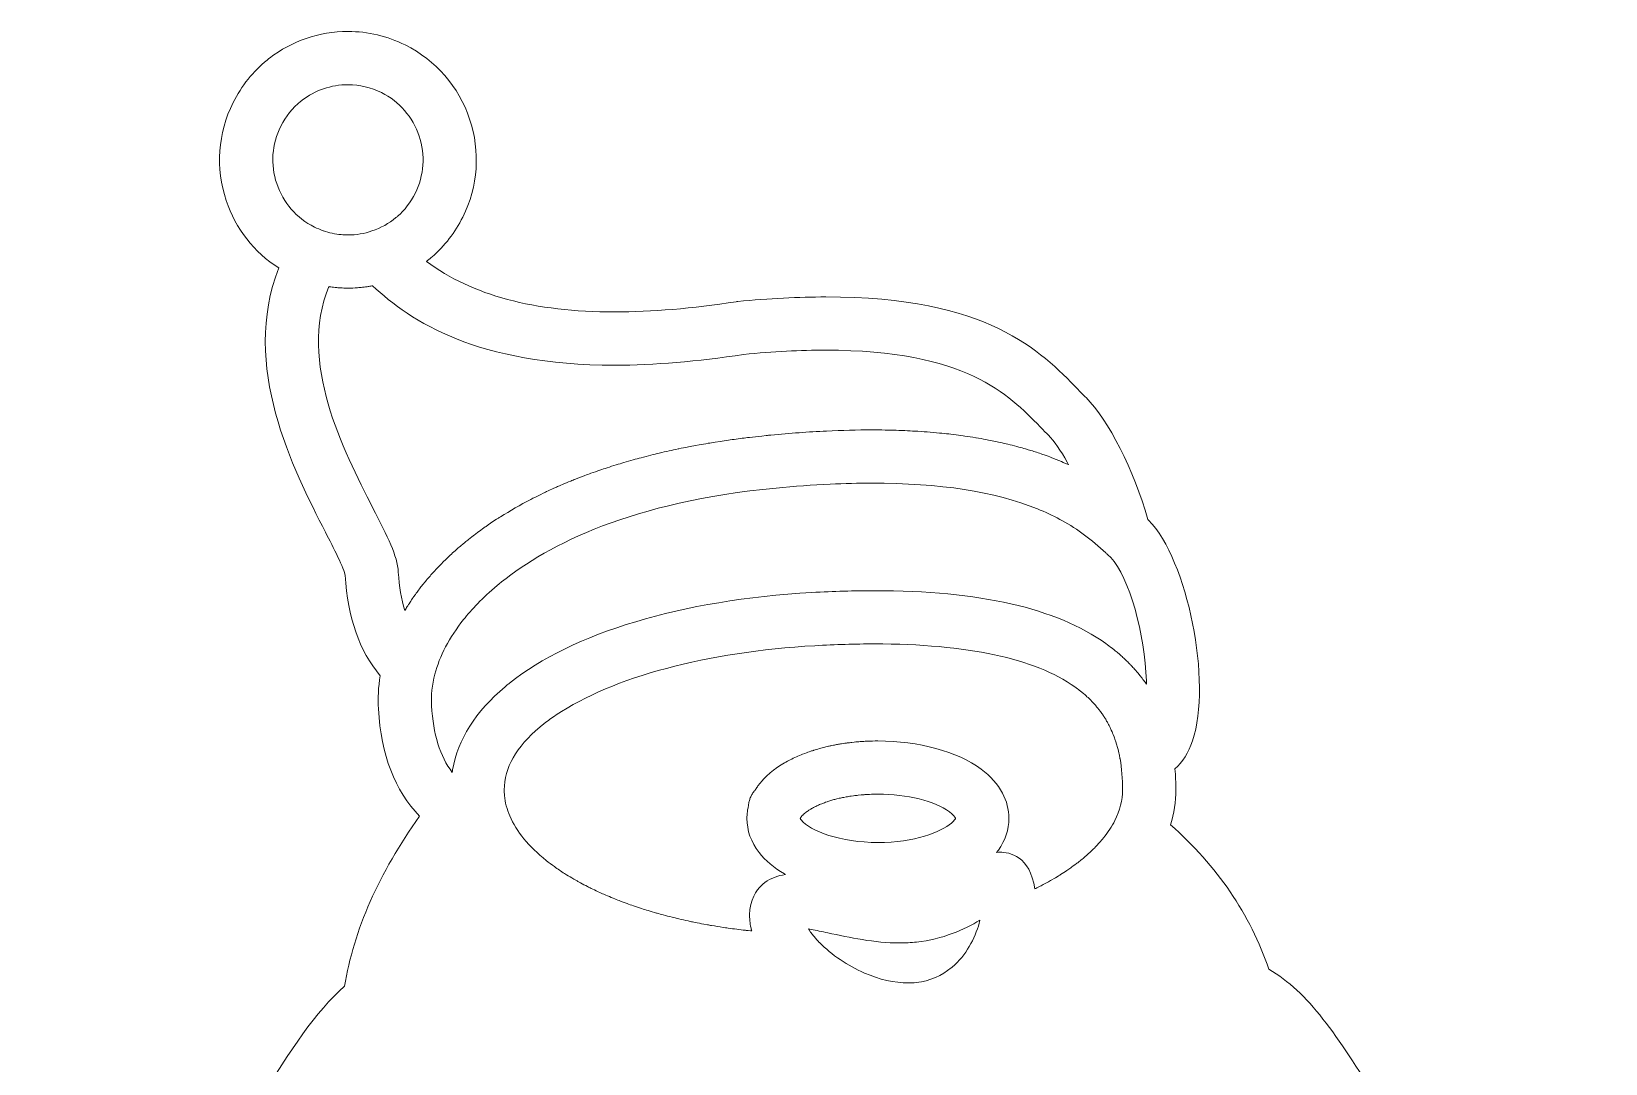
# Model space of a CAD drawing. Header units: inches. Extents: x -261 to 5410, y -3803 to -146.
# Drawn here: x 4918.3 to 5409.3, y -1402.1 to -1080.1 of the extents above; entities that cross this region are included whole.
import ezdxf

# ---------------------------------------------------------------- set-up
doc = ezdxf.new("R2010")
doc.units = ezdxf.units.IN
doc.header["$MEASUREMENT"] = 0
doc.layers.add('Layer 1', color=7, linetype='Continuous')

# ---------------------------------------------------------------- blocks, each defined once
blk = doc.blocks.new('block 32')
at = {"layer": 'Layer 1', "lineweight": 0}
for points, knots in [([(5397.87, -1512.28), (5392.72, -1507.53), (5382.12, -1501.02), (5376.15, -1497.51), (5373.99, -1486.23), (5370.45, -1474.27), (5362.79, -1471.73), (5355.64, -1448.83), (5343.83, -1422.81), (5338.09, -1413.5), (5325.75, -1393.51), (5316.55, -1379.62), (5304.26, -1372.68), (5298.43, -1355.54), (5288.12, -1340.39), (5273.56, -1327.57), (5274.68, -1324), (5275.24, -1320.35), (5275.24, -1316.7), (5275.24, -1314.49), (5275.15, -1312.3), (5274.98, -1310.18), (5277.34, -1308.06), (5279.17, -1305.12), (5280.45, -1301.39), (5286.62, -1283.35), (5278.9, -1244.74), (5266.74, -1232.58), (5266.67, -1232.51), (5266.6, -1232.44), (5266.54, -1232.37), (5262.09, -1216.83), (5254.25, -1201.34), (5247.25, -1194.33), (5246.47, -1193.55), (5245.68, -1192.73), (5244.79, -1191.82), (5232.93, -1179.62), (5216.7, -1162.91), (5166.04, -1162.91), (5157.63, -1162.91), (5148.4, -1163.39), (5138.59, -1164.33), (5138.42, -1164.35), (5138.26, -1164.37), (5138.13, -1164.39), (5124.42, -1166.52), (5111.66, -1167.59), (5100.23, -1167.59), (5075.04, -1167.59), (5055.73, -1162.43), (5041.48, -1151.83), (5041.64, -1151.71), (5041.8, -1151.58), (5041.95, -1151.46), (5042.2, -1151.26), (5042.45, -1151.06), (5042.7, -1150.85), (5042.88, -1150.71), (5043.05, -1150.57), (5043.22, -1150.41), (5047.17, -1147), (5050.42, -1142.8), (5052.81, -1138), (5057.58, -1128.43), (5058.34, -1117.57), (5054.95, -1107.43), (5051.56, -1097.29), (5044.42, -1089.08), (5034.85, -1084.3), (5029.24, -1081.51), (5023.24, -1080.09), (5017.02, -1080.09), (5007.94, -1080.09), (4999.4, -1083.09), (4992.54, -1088.39), (4992.28, -1088.6), (4992.01, -1088.8), (4991.76, -1089.01), (4987.41, -1092.55), (4983.78, -1097.03), (4981.16, -1102.28), (4976.39, -1111.84), (4975.63, -1122.7), (4979.02, -1132.84), (4981.96, -1141.63), (4987.72, -1148.97), (4995.43, -1153.88), (4983.37, -1184.35), (4999.92, -1216.66), (5009.99, -1236.34), (5012.35, -1240.94), (5015.91, -1247.89), (5016.13, -1249.76), (5016.93, -1262.98), (5020.51, -1273.26), (5027.06, -1281.08), (5026.47, -1284.63), (5026.27, -1288.1), (5026.48, -1291.43), (5027.34, -1305.89), (5031.56, -1316.89), (5039.34, -1324.91), (5026.65, -1342.7), (5018.77, -1360.53), (5015.9, -1377.99), (5006.85, -1385.88), (4999.16, -1397.79), (4989.46, -1413.51), (4983.75, -1422.77), (4972.01, -1448.65), (4964.84, -1471.5), (4964.82, -1471.58), (4964.79, -1471.65), (4964.77, -1471.73), (4963.64, -1472.11), (4962.6, -1472.69), (4961.64, -1473.44), (4956.12, -1477.77), (4953.27, -1487.82), (4951.42, -1497.4), (4951.41, -1497.44), (4951.41, -1497.47), (4951.4, -1497.51), (4946.25, -1500.55), (4937.64, -1505.81), (4932.07, -1510.25), (4931.95, -1510.34), (4931.84, -1510.43), (4931.74, -1510.52), (4930.99, -1511.12), (4930.29, -1511.71), (4929.68, -1512.28), (4922.07, -1519.3), (4918.26, -1528.35), (4919.5, -1536.5), (4920.46, -1542.74), (4924.37, -1547.92), (4930.22, -1550.69), (4936.48, -1553.66), (4943.91, -1555.36), (4950.6, -1555.36), (4958.35, -1555.36), (4964.92, -1553.19), (4969.93, -1549.02), (4970.03, -1548.95), (4970.13, -1548.87), (4970.23, -1548.78), (4971.64, -1547.57), (4972.92, -1546.2), (4974.07, -1544.67), (4974.51, -1544.08), (4975.85, -1542.3), (4985.45, -1522.75), (4985.59, -1522.65), (4985.73, -1522.56), (4985.87, -1522.46), (4990.08, -1519.62), (4993.73, -1516.92), (4996.82, -1514.39), (4997.28, -1514.01), (4997.73, -1513.65), (4998.16, -1513.28), (4999.31, -1512.3), (5000.38, -1511.35), (5001.35, -1510.42), (5001.35, -1510.43), (5001.36, -1510.45), (5001.36, -1510.46), (5003.09, -1516.32), (5005.19, -1522.06), (5007.63, -1527.66), (5007.63, -1527.66), (5007.66, -1527.84), (5007.66, -1527.84), (5007.66, -1527.84), (5007.92, -1528.34), (5007.92, -1528.34), (5008.56, -1529.8), (5009.23, -1531.26), (5009.91, -1532.66), (5013.19, -1539.49), (5017.04, -1546.16), (5021.34, -1552.49), (5025.97, -1559.29), (5031.67, -1571.92), (5037.72, -1585.31), (5043.75, -1598.67), (5050.53, -1613.66), (5057.85, -1626.47), (5053.73, -1633.56), (5056.93, -1644.51), (5063.23, -1664.12), (5063.97, -1666.45), (5064.72, -1668.76), (5065.42, -1671.01), (5066.2, -1673.53), (5058.38, -1680.55), (5055.04, -1683.55), (5052.32, -1685.99), (5049.74, -1688.3), (5047.53, -1690.76), (5040.9, -1698.15), (5038.66, -1707.52), (5041.84, -1714.63), (5043.1, -1717.47), (5047.22, -1724.06), (5058.06, -1724.06), (5058.53, -1724.06), (5059.01, -1724.05), (5059.5, -1724.02), (5066.76, -1723.65), (5080.66, -1718.89), (5091.82, -1712.96), (5096.29, -1710.58), (5101.09, -1707.63), (5105.19, -1704.2), (5111.11, -1699.24), (5115.54, -1693.28), (5115.32, -1686.63), (5115.24, -1684.35), (5114.16, -1679.61), (5112.1, -1672.52), (5129.14, -1643.71), (5131.03, -1632.65), (5130.43, -1627.8), (5136.32, -1619.94), (5143.57, -1610.4), (5150.03, -1605.17), (5150.21, -1605.02), (5150.38, -1604.88), (5150.56, -1604.74), (5153.33, -1602.6), (5155.95, -1601.28), (5158.23, -1601.28), (5167.91, -1601.28), (5179.33, -1612.33), (5189.03, -1622.4), (5187.19, -1627.28), (5188.41, -1634.8), (5197.63, -1652.82), (5201.01, -1659.45), (5204.63, -1665.81), (5206.76, -1669.46), (5204.69, -1676.58), (5203.6, -1681.35), (5203.53, -1683.63), (5203.14, -1694.84), (5216.1, -1704.12), (5227.03, -1709.93), (5238.19, -1715.86), (5252.08, -1720.62), (5259.35, -1721.01), (5259.85, -1721.04), (5260.33, -1721.05), (5260.8, -1721.05), (5266.56, -1721.05), (5270.42, -1719.19), (5272.96, -1717.02), (5275.2, -1715.11), (5276.42, -1712.95), (5277.01, -1711.63), (5280.19, -1704.51), (5277.96, -1695.15), (5271.33, -1687.76), (5269.13, -1685.3), (5266.56, -1683), (5263.81, -1680.53), (5260.19, -1677.28), (5252.65, -1670.52), (5253.44, -1667.98), (5254.13, -1665.75), (5254.88, -1663.44), (5255.65, -1661.04), (5260.65, -1645.46), (5263.82, -1634.98), (5262.51, -1627.74), (5269.04, -1615.38), (5275.09, -1599.75), (5280.46, -1585.86), (5285.9, -1571.79), (5291.04, -1558.5), (5295.14, -1552.48), (5299.02, -1546.78), (5302.53, -1540.78), (5305.58, -1534.67), (5306.57, -1532.7), (5307.53, -1530.66), (5308.44, -1528.6), (5308.44, -1528.6), (5309.03, -1527.66), (5309.03, -1527.66), (5309.03, -1527.66), (5309.03, -1527.25), (5309.03, -1527.25), (5313.02, -1518.04), (5316.05, -1508.48), (5318.1, -1498.69), (5318.15, -1498.95), (5318.22, -1499.22), (5318.3, -1499.51), (5319.49, -1503.56), (5324.2, -1510.69), (5342.11, -1522.75), (5351.71, -1542.29), (5353.04, -1544.07), (5353.48, -1544.66), (5358.73, -1551.66), (5366.85, -1555.36), (5376.96, -1555.36), (5383.65, -1555.36), (5391.08, -1553.66), (5397.34, -1550.69), (5398.92, -1549.94), (5400.36, -1549.01), (5401.64, -1547.93), (5405.1, -1545.04), (5407.37, -1541.05), (5408.06, -1536.49), (5409.29, -1528.35), (5405.49, -1519.29), (5397.87, -1512.28)], [0, 0, 0, 0, 1, 1, 1, 2, 2, 2, 3, 3, 3, 4, 4, 4, 5, 5, 5, 6, 6, 6, 7, 7, 7, 8, 8, 8, 9, 9, 9, 10, 10, 10, 11, 11, 11, 12, 12, 12, 13, 13, 13, 14, 14, 14, 15, 15, 15, 16, 16, 16, 17, 17, 17, 18, 18, 18, 19, 19, 19, 20, 20, 20, 21, 21, 21, 22, 22, 22, 23, 23, 23, 24, 24, 24, 25, 25, 25, 26, 26, 26, 27, 27, 27, 28, 28, 28, 29, 29, 29, 30, 30, 30, 31, 31, 31, 32, 32, 32, 33, 33, 33, 34, 34, 34, 35, 35, 35, 36, 36, 36, 37, 37, 37, 38, 38, 38, 39, 39, 39, 40, 40, 40, 41, 41, 41, 42, 42, 42, 43, 43, 43, 44, 44, 44, 45, 45, 45, 46, 46, 46, 47, 47, 47, 48, 48, 48, 49, 49, 49, 50, 50, 50, 51, 51, 51, 52, 52, 52, 53, 53, 53, 54, 54, 54, 55, 55, 55, 56, 56, 56, 57, 57, 57, 58, 58, 58, 59, 59, 59, 60, 60, 60, 61, 61, 61, 62, 62, 62, 63, 63, 63, 64, 64, 64, 65, 65, 65, 66, 66, 66, 67, 67, 67, 68, 68, 68, 69, 69, 69, 70, 70, 70, 71, 71, 71, 72, 72, 72, 73, 73, 73, 74, 74, 74, 75, 75, 75, 76, 76, 76, 77, 77, 77, 78, 78, 78, 79, 79, 79, 80, 80, 80, 81, 81, 81, 82, 82, 82, 83, 83, 83, 84, 84, 84, 85, 85, 85, 86, 86, 86, 87, 87, 87, 88, 88, 88, 89, 89, 89, 90, 90, 90, 91, 91, 91, 92, 92, 92, 93, 93, 93, 94, 94, 94, 95, 95, 95, 96, 96, 96, 97, 97, 97, 98, 98, 98, 99, 99, 99, 100, 100, 100, 101, 101, 101, 102, 102, 102, 103, 103, 103, 104, 104, 104, 105, 105, 105, 106, 106, 106, 107, 107, 107, 107]), ([(4996.02, -1109.68), (4997.57, -1106.58), (4999.73, -1103.93), (5002.32, -1101.85), (5002.44, -1101.75), (5002.56, -1101.65), (5002.68, -1101.56), (5006.7, -1098.46), (5011.7, -1096.7), (5017.02, -1096.7), (5020.65, -1096.7), (5024.15, -1097.53), (5027.44, -1099.16), (5033.04, -1101.96), (5037.22, -1106.76), (5039.2, -1112.7), (5041.19, -1118.63), (5040.74, -1124.99), (5037.95, -1130.59), (5036.56, -1133.38), (5034.67, -1135.82), (5032.39, -1137.81), (5032.26, -1137.93), (5032.11, -1138.05), (5031.97, -1138.16), (5029.79, -1139.98), (5027.26, -1141.4), (5024.48, -1142.33), (5022.07, -1143.15), (5019.54, -1143.56), (5016.97, -1143.56), (5016.28, -1143.56), (5015.59, -1143.53), (5014.9, -1143.47), (5012.99, -1143.3), (5011.11, -1142.9), (5009.31, -1142.27), (5009.31, -1142.27), (5009.22, -1142.24), (5009.22, -1142.24), (5008.3, -1141.92), (5007.39, -1141.53), (5006.53, -1141.1), (5000.93, -1138.31), (4996.75, -1133.51), (4994.77, -1127.57), (4992.78, -1121.64), (4993.23, -1115.29), (4996.02, -1109.68)], [0, 0, 0, 0, 1, 1, 1, 2, 2, 2, 3, 3, 3, 4, 4, 4, 5, 5, 5, 6, 6, 6, 7, 7, 7, 8, 8, 8, 9, 9, 9, 10, 10, 10, 11, 11, 11, 12, 12, 12, 13, 13, 13, 14, 14, 14, 15, 15, 15, 16, 16, 16, 16]), ([(5012.95, -1159.95), (5013.32, -1159.99), (5013.69, -1160.03), (5014.05, -1160.05), (5014.77, -1160.11), (5015.48, -1160.13), (5016.31, -1160.15), (5016.52, -1160.16), (5016.74, -1160.17), (5016.96, -1160.17), (5016.96, -1160.17), (5017.21, -1160.17), (5017.21, -1160.17), (5018.09, -1160.16), (5018.98, -1160.13), (5019.96, -1160.05), (5020.24, -1160.03), (5020.52, -1160), (5020.8, -1159.97), (5020.8, -1159.97), (5021.08, -1159.94), (5021.08, -1159.94), (5021.71, -1159.88), (5022.33, -1159.8), (5022.98, -1159.71), (5023.36, -1159.65), (5023.74, -1159.58), (5024.12, -1159.51), (5024.3, -1159.48), (5024.49, -1159.44), (5024.67, -1159.41), (5036.59, -1170.6), (5057.36, -1184.2), (5100.23, -1184.2), (5112.44, -1184.2), (5125.97, -1183.07), (5140.43, -1180.83), (5149.61, -1179.96), (5158.23, -1179.52), (5166.04, -1179.52), (5209.68, -1179.52), (5223.09, -1193.32), (5232.88, -1203.39), (5233.78, -1204.31), (5234.65, -1205.21), (5235.51, -1206.07), (5237.32, -1207.88), (5239.35, -1210.82), (5241.39, -1214.49), (5241.53, -1214.74), (5241.67, -1214.99), (5241.81, -1215.25), (5241.79, -1215.24), (5241.77, -1215.23), (5241.76, -1215.23), (5241.76, -1215.23), (5240.09, -1214.49), (5239.61, -1214.29), (5239.61, -1214.29), (5238.78, -1213.95), (5238.78, -1213.95), (5238.28, -1213.74), (5237.77, -1213.54), (5237.24, -1213.33), (5237.24, -1213.33), (5236.53, -1213.06), (5236.53, -1213.06), (5235.78, -1212.77), (5235.02, -1212.49), (5234.21, -1212.2), (5234.21, -1212.2), (5233.68, -1212.02), (5233.68, -1212.02), (5233.06, -1211.81), (5232.43, -1211.59), (5231.78, -1211.38), (5231.78, -1211.38), (5230.93, -1211.11), (5230.93, -1211.11), (5230.35, -1210.93), (5229.77, -1210.75), (5229.19, -1210.57), (5229.19, -1210.57), (5228.3, -1210.31), (5228.3, -1210.31), (5227.62, -1210.11), (5226.92, -1209.91), (5226.24, -1209.73), (5226.24, -1209.73), (5225.63, -1209.56), (5225.63, -1209.56), (5224.72, -1209.32), (5223.78, -1209.08), (5222.81, -1208.85), (5222.81, -1208.85), (5222.3, -1208.73), (5222.3, -1208.73), (5221.52, -1208.54), (5220.72, -1208.36), (5219.9, -1208.18), (5219.9, -1208.18), (5219.06, -1208), (5219.06, -1208), (5218.31, -1207.85), (5217.55, -1207.69), (5216.78, -1207.55), (5216.78, -1207.55), (5215.95, -1207.39), (5215.95, -1207.39), (5214.99, -1207.2), (5214.01, -1207.03), (5212.96, -1206.86), (5212.96, -1206.86), (5212.81, -1206.83), (5212.81, -1206.83), (5211.7, -1206.65), (5210.56, -1206.47), (5209.4, -1206.31), (5209.4, -1206.31), (5208.88, -1206.24), (5208.88, -1206.24), (5207.93, -1206.1), (5206.96, -1205.97), (5205.97, -1205.85), (5205.97, -1205.85), (5205.11, -1205.75), (5205.11, -1205.75), (5204.17, -1205.64), (5203.22, -1205.54), (5202.25, -1205.44), (5202.25, -1205.44), (5201.48, -1205.36), (5201.48, -1205.36), (5198.97, -1205.12), (5196.39, -1204.92), (5193.84, -1204.78), (5193.84, -1204.78), (5193.14, -1204.74), (5193.14, -1204.74), (5192.05, -1204.68), (5190.95, -1204.63), (5189.82, -1204.58), (5189.82, -1204.58), (5188.82, -1204.55), (5188.82, -1204.55), (5187.73, -1204.51), (5186.62, -1204.48), (5185.5, -1204.45), (5185.5, -1204.45), (5184.62, -1204.44), (5184.62, -1204.44), (5183.21, -1204.41), (5181.78, -1204.39), (5180.31, -1204.39), (5175.89, -1204.39), (5171.16, -1204.51), (5166.26, -1204.75), (5160.66, -1205.02), (5154.84, -1205.43), (5148.95, -1205.99), (5148.46, -1206.04), (5147.98, -1206.1), (5147.5, -1206.15), (5147.5, -1206.15), (5146.05, -1206.31), (5146.05, -1206.31), (5144.78, -1206.44), (5143.5, -1206.57), (5142.24, -1206.72), (5141.48, -1206.81), (5140.74, -1206.91), (5139.99, -1207.01), (5139.99, -1207.01), (5138.07, -1207.26), (5138.07, -1207.26), (5137.26, -1207.36), (5136.46, -1207.47), (5135.68, -1207.58), (5134.8, -1207.7), (5133.95, -1207.84), (5133.1, -1207.97), (5133.1, -1207.97), (5131.53, -1208.22), (5131.53, -1208.22), (5130.79, -1208.33), (5130.04, -1208.45), (5129.31, -1208.57), (5128.38, -1208.73), (5127.47, -1208.9), (5126.56, -1209.06), (5126.56, -1209.06), (5125.43, -1209.27), (5125.43, -1209.27), (5124.67, -1209.41), (5123.91, -1209.54), (5123.17, -1209.69), (5122.17, -1209.88), (5121.19, -1210.09), (5120.21, -1210.29), (5120.21, -1210.29), (5119.95, -1210.35), (5119.95, -1210.35), (5119.04, -1210.54), (5118.14, -1210.72), (5117.24, -1210.92), (5116.18, -1211.16), (5115.14, -1211.4), (5114.1, -1211.65), (5113.24, -1211.85), (5112.37, -1212.06), (5111.52, -1212.27), (5110.49, -1212.53), (5109.48, -1212.79), (5108.47, -1213.06), (5107.64, -1213.28), (5106.82, -1213.5), (5106.01, -1213.73), (5105, -1214.01), (5104.01, -1214.29), (5103.04, -1214.58), (5102.25, -1214.81), (5101.47, -1215.05), (5100.7, -1215.29), (5099.72, -1215.59), (5098.76, -1215.9), (5097.82, -1216.21), (5097.07, -1216.45), (5096.33, -1216.7), (5095.6, -1216.95), (5094.66, -1217.28), (5093.71, -1217.6), (5092.78, -1217.94), (5092.16, -1218.16), (5091.54, -1218.39), (5090.92, -1218.63), (5090.92, -1218.63), (5090.72, -1218.7), (5090.72, -1218.7), (5089.79, -1219.05), (5088.87, -1219.4), (5087.97, -1219.75), (5087.47, -1219.95), (5086.99, -1220.15), (5086.5, -1220.35), (5086.5, -1220.35), (5085.83, -1220.63), (5085.83, -1220.63), (5084.99, -1220.97), (5084.16, -1221.32), (5083.35, -1221.66), (5082.91, -1221.85), (5082.49, -1222.04), (5082.07, -1222.23), (5082.07, -1222.23), (5081.2, -1222.62), (5081.2, -1222.62), (5080.43, -1222.97), (5079.66, -1223.31), (5078.91, -1223.66), (5078.57, -1223.82), (5078.23, -1223.99), (5077.89, -1224.16), (5077.89, -1224.16), (5077.16, -1224.51), (5077.16, -1224.51), (5076.33, -1224.92), (5075.48, -1225.33), (5074.67, -1225.74), (5074.67, -1225.74), (5074.02, -1226.09), (5074.02, -1226.09), (5070.75, -1227.79), (5067.55, -1229.62), (5064.53, -1231.53), (5064.53, -1231.53), (5064.14, -1231.77), (5064.14, -1231.77), (5063.86, -1231.95), (5063.58, -1232.12), (5063.32, -1232.29), (5062.68, -1232.7), (5062.06, -1233.13), (5061.45, -1233.54), (5061.45, -1233.54), (5060.76, -1234.01), (5060.76, -1234.01), (5060.44, -1234.22), (5060.13, -1234.44), (5059.82, -1234.65), (5059.21, -1235.08), (5058.61, -1235.52), (5058.02, -1235.96), (5058.02, -1235.96), (5057.55, -1236.3), (5057.55, -1236.3), (5057.2, -1236.56), (5056.85, -1236.82), (5056.5, -1237.08), (5055.9, -1237.54), (5055.31, -1238), (5054.64, -1238.54), (5054.24, -1238.86), (5053.85, -1239.17), (5053.46, -1239.49), (5053.31, -1239.62), (5053.15, -1239.74), (5053, -1239.87), (5052.57, -1240.23), (5052.15, -1240.58), (5051.73, -1240.94), (5051.28, -1241.33), (5050.84, -1241.71), (5050.42, -1242.09), (5049.9, -1242.55), (5049.4, -1243.01), (5048.89, -1243.48), (5048.47, -1243.88), (5048.05, -1244.27), (5047.63, -1244.68), (5047.16, -1245.13), (5046.7, -1245.59), (5046.24, -1246.05), (5045.83, -1246.47), (5045.42, -1246.89), (5045.02, -1247.31), (5044.59, -1247.76), (5044.17, -1248.21), (5043.76, -1248.67), (5043.36, -1249.1), (5042.97, -1249.54), (5042.59, -1249.98), (5042.2, -1250.43), (5041.81, -1250.87), (5041.43, -1251.33), (5041.05, -1251.78), (5040.68, -1252.24), (5040.26, -1252.78), (5039.93, -1253.19), (5039.6, -1253.6), (5039.29, -1254.01), (5038.95, -1254.46), (5038.62, -1254.91), (5038.29, -1255.36), (5038.29, -1255.36), (5038.01, -1255.74), (5038.01, -1255.74), (5037.78, -1256.07), (5037.54, -1256.4), (5037.31, -1256.73), (5036.98, -1257.2), (5036.67, -1257.67), (5036.36, -1258.15), (5036.36, -1258.15), (5036.05, -1258.61), (5036.05, -1258.61), (5035.86, -1258.89), (5035.67, -1259.18), (5035.5, -1259.45), (5035.36, -1259.67), (5035.23, -1259.89), (5035.11, -1260.11), (5034.97, -1260.32), (5034.85, -1260.53), (5034.72, -1260.75), (5033.64, -1257.28), (5032.98, -1253.3), (5032.7, -1248.76), (5032.4, -1243.68), (5029.37, -1237.76), (5024.77, -1228.77), (5015.41, -1210.48), (5001.48, -1183.29), (5010.97, -1159.7), (5011.07, -1159.72), (5011.17, -1159.73), (5011.27, -1159.74), (5011.79, -1159.83), (5012.34, -1159.89), (5012.95, -1159.95)], [0, 0, 0, 0, 1, 1, 1, 2, 2, 2, 3, 3, 3, 4, 4, 4, 5, 5, 5, 6, 6, 6, 7, 7, 7, 8, 8, 8, 9, 9, 9, 10, 10, 10, 11, 11, 11, 12, 12, 12, 13, 13, 13, 14, 14, 14, 15, 15, 15, 16, 16, 16, 17, 17, 17, 18, 18, 18, 19, 19, 19, 20, 20, 20, 21, 21, 21, 22, 22, 22, 23, 23, 23, 24, 24, 24, 25, 25, 25, 26, 26, 26, 27, 27, 27, 28, 28, 28, 29, 29, 29, 30, 30, 30, 31, 31, 31, 32, 32, 32, 33, 33, 33, 34, 34, 34, 35, 35, 35, 36, 36, 36, 37, 37, 37, 38, 38, 38, 39, 39, 39, 40, 40, 40, 41, 41, 41, 42, 42, 42, 43, 43, 43, 44, 44, 44, 45, 45, 45, 46, 46, 46, 47, 47, 47, 48, 48, 48, 49, 49, 49, 50, 50, 50, 51, 51, 51, 52, 52, 52, 53, 53, 53, 54, 54, 54, 55, 55, 55, 56, 56, 56, 57, 57, 57, 58, 58, 58, 59, 59, 59, 60, 60, 60, 61, 61, 61, 62, 62, 62, 63, 63, 63, 64, 64, 64, 65, 65, 65, 66, 66, 66, 67, 67, 67, 68, 68, 68, 69, 69, 69, 70, 70, 70, 71, 71, 71, 72, 72, 72, 73, 73, 73, 74, 74, 74, 75, 75, 75, 76, 76, 76, 77, 77, 77, 78, 78, 78, 79, 79, 79, 80, 80, 80, 81, 81, 81, 82, 82, 82, 83, 83, 83, 84, 84, 84, 85, 85, 85, 86, 86, 86, 87, 87, 87, 88, 88, 88, 89, 89, 89, 90, 90, 90, 91, 91, 91, 92, 92, 92, 93, 93, 93, 94, 94, 94, 95, 95, 95, 96, 96, 96, 97, 97, 97, 98, 98, 98, 99, 99, 99, 100, 100, 100, 101, 101, 101, 102, 102, 102, 103, 103, 103, 104, 104, 104, 105, 105, 105, 106, 106, 106, 107, 107, 107, 108, 108, 108, 109, 109, 109, 110, 110, 110, 111, 111, 111, 112, 112, 112, 113, 113, 113, 114, 114, 114, 115, 115, 115, 116, 116, 116, 117, 117, 117, 118, 118, 118, 119, 119, 119, 120, 120, 120, 121, 121, 121, 122, 122, 122, 123, 123, 123, 124, 124, 124, 125, 125, 125, 126, 126, 126, 126]), ([(5266.1, -1283.77), (5266.02, -1283.65), (5265.94, -1283.53), (5265.85, -1283.41), (5265.76, -1283.28), (5265.48, -1282.91), (5265.48, -1282.91), (5265.15, -1282.45), (5264.81, -1281.98), (5264.47, -1281.54), (5264.34, -1281.37), (5263.89, -1280.83), (5263.89, -1280.83), (5263.6, -1280.46), (5263.3, -1280.1), (5262.99, -1279.73), (5262.8, -1279.51), (5262.6, -1279.29), (5262.34, -1279), (5262.04, -1278.66), (5261.73, -1278.33), (5261.41, -1277.98), (5261.18, -1277.74), (5260.95, -1277.51), (5260.72, -1277.27), (5260.4, -1276.95), (5260.08, -1276.63), (5259.74, -1276.3), (5259.49, -1276.06), (5259.25, -1275.83), (5259.02, -1275.62), (5258.67, -1275.29), (5258.31, -1274.97), (5257.96, -1274.67), (5257.96, -1274.67), (5257.42, -1274.19), (5257.23, -1274.03), (5256.83, -1273.69), (5256.41, -1273.36), (5256, -1273.03), (5256, -1273.03), (5255.35, -1272.51), (5255.35, -1272.51), (5254.72, -1272.02), (5254.07, -1271.54), (5253.41, -1271.07), (5237.8, -1259.96), (5214.16, -1254.56), (5181.14, -1254.56), (5175.02, -1254.56), (5168.49, -1254.75), (5161.72, -1255.13), (5121.28, -1257.41), (5087, -1267.7), (5067.38, -1283.4), (5067.22, -1283.52), (5067.07, -1283.64), (5066.92, -1283.77), (5066.62, -1284.02), (5066.31, -1284.27), (5066.02, -1284.53), (5056.8, -1292.26), (5051.31, -1300.95), (5049.65, -1310.43), (5049.61, -1310.71), (5049.56, -1310.98), (5049.52, -1311.26), (5045.71, -1306.21), (5043.58, -1299.32), (5043.05, -1290.43), (5042.86, -1287.29), (5043.21, -1284), (5044.09, -1280.62), (5045.55, -1275.01), (5048.65, -1269.11), (5053.04, -1263.58), (5055.51, -1260.47), (5058.93, -1256.8), (5063.55, -1252.95), (5063.83, -1252.71), (5064.12, -1252.47), (5064.41, -1252.23), (5064.57, -1252.1), (5064.74, -1251.96), (5064.91, -1251.83), (5079.62, -1240.04), (5105.67, -1226.82), (5150.54, -1222.52), (5156.26, -1221.98), (5161.93, -1221.57), (5167.39, -1221.32), (5171.92, -1221.11), (5176.26, -1221), (5180.3, -1221), (5201.76, -1221), (5218.69, -1223.62), (5232.05, -1229.02), (5234.47, -1230), (5236.84, -1231.11), (5239.06, -1232.3), (5239.06, -1232.3), (5239.3, -1232.43), (5239.3, -1232.43), (5239.3, -1232.43), (5239.71, -1232.65), (5239.71, -1232.65), (5244.7, -1235.4), (5249.05, -1238.62), (5253.39, -1242.76), (5253.5, -1242.87), (5253.62, -1242.98), (5253.74, -1243.08), (5254.13, -1243.45), (5254.51, -1243.82), (5254.93, -1244.25), (5260.8, -1250.12), (5265.56, -1268.44), (5266.07, -1282.69), (5266.08, -1283.05), (5266.09, -1283.41), (5266.1, -1283.77)], [0, 0, 0, 0, 1, 1, 1, 2, 2, 2, 3, 3, 3, 4, 4, 4, 5, 5, 5, 6, 6, 6, 7, 7, 7, 8, 8, 8, 9, 9, 9, 10, 10, 10, 11, 11, 11, 12, 12, 12, 13, 13, 13, 14, 14, 14, 15, 15, 15, 16, 16, 16, 17, 17, 17, 18, 18, 18, 19, 19, 19, 20, 20, 20, 21, 21, 21, 22, 22, 22, 23, 23, 23, 24, 24, 24, 25, 25, 25, 26, 26, 26, 27, 27, 27, 28, 28, 28, 29, 29, 29, 30, 30, 30, 31, 31, 31, 32, 32, 32, 33, 33, 33, 34, 34, 34, 35, 35, 35, 36, 36, 36, 37, 37, 37, 38, 38, 38, 39, 39, 39, 40, 40, 40, 40]), ([(5081.91, -1293.34), (5099.64, -1281.49), (5129.07, -1273.61), (5162.65, -1271.71), (5169.1, -1271.35), (5175.32, -1271.17), (5181.14, -1271.17), (5210.18, -1271.17), (5231.26, -1275.69), (5243.79, -1284.6), (5244.29, -1284.95), (5244.77, -1285.31), (5245.23, -1285.67), (5245.47, -1285.86), (5245.71, -1286.06), (5245.95, -1286.25), (5245.95, -1286.25), (5246.59, -1286.78), (5246.59, -1286.78), (5246.9, -1287.05), (5247.2, -1287.32), (5247.53, -1287.63), (5247.53, -1287.63), (5247.87, -1287.92), (5247.87, -1287.92), (5247.87, -1287.92), (5248.71, -1288.76), (5248.71, -1288.76), (5248.71, -1288.76), (5249.06, -1289.1), (5249.06, -1289.1), (5249.32, -1289.38), (5249.57, -1289.66), (5249.85, -1289.97), (5249.85, -1289.97), (5250.17, -1290.31), (5250.17, -1290.31), (5250.43, -1290.61), (5250.67, -1290.92), (5250.94, -1291.25), (5250.94, -1291.25), (5251.22, -1291.58), (5251.22, -1291.58), (5251.45, -1291.87), (5251.66, -1292.17), (5251.92, -1292.52), (5251.92, -1292.52), (5252.19, -1292.89), (5252.19, -1292.89), (5252.39, -1293.17), (5252.58, -1293.46), (5252.81, -1293.82), (5252.81, -1293.82), (5253.08, -1294.22), (5253.08, -1294.22), (5253.27, -1294.52), (5253.44, -1294.82), (5253.67, -1295.22), (5253.67, -1295.22), (5253.91, -1295.62), (5253.91, -1295.62), (5254.07, -1295.91), (5254.22, -1296.21), (5254.43, -1296.61), (5254.43, -1296.61), (5254.66, -1297.06), (5254.66, -1297.06), (5254.81, -1297.35), (5254.94, -1297.65), (5255.12, -1298.04), (5255.12, -1298.04), (5255.36, -1298.55), (5255.36, -1298.55), (5255.48, -1298.82), (5255.58, -1299.1), (5255.69, -1299.38), (5255.69, -1299.38), (5256, -1300.13), (5256, -1300.13), (5256.09, -1300.38), (5256.17, -1300.63), (5256.26, -1300.87), (5256.26, -1300.87), (5256.56, -1301.74), (5256.56, -1301.74), (5256.56, -1301.74), (5256.77, -1302.46), (5256.77, -1302.46), (5256.77, -1302.46), (5257.06, -1303.43), (5257.06, -1303.43), (5257.11, -1303.64), (5257.16, -1303.85), (5257.22, -1304.07), (5257.22, -1304.07), (5257.48, -1305.15), (5257.48, -1305.15), (5257.54, -1305.39), (5257.58, -1305.63), (5257.63, -1305.87), (5257.63, -1305.87), (5257.83, -1306.88), (5257.83, -1306.88), (5257.83, -1306.88), (5257.86, -1307.03), (5257.86, -1307.03), (5258.37, -1310), (5258.64, -1313.25), (5258.64, -1316.7), (5258.64, -1319.91), (5257.82, -1323.13), (5256.21, -1326.3), (5255.31, -1328.08), (5254.12, -1329.9), (5252.67, -1331.7), (5252.29, -1332.17), (5251.88, -1332.65), (5251.48, -1333.11), (5251.48, -1333.11), (5251.04, -1333.58), (5251.04, -1333.58), (5250.76, -1333.89), (5250.47, -1334.2), (5250.16, -1334.52), (5250.03, -1334.65), (5249.61, -1335.07), (5249.61, -1335.07), (5249.33, -1335.35), (5249.05, -1335.63), (5248.75, -1335.91), (5248.55, -1336.1), (5248.35, -1336.28), (5248.14, -1336.48), (5247.85, -1336.74), (5247.55, -1337.01), (5247.23, -1337.29), (5247.01, -1337.48), (5246.79, -1337.67), (5246.56, -1337.86), (5246.4, -1338), (5246.23, -1338.14), (5246.06, -1338.27), (5245.84, -1338.46), (5245.61, -1338.64), (5245.37, -1338.83), (5245.22, -1338.96), (5245.06, -1339.08), (5244.9, -1339.21), (5244.56, -1339.48), (5244.21, -1339.74), (5243.86, -1340.01), (5243.86, -1340.01), (5243.14, -1340.54), (5243.14, -1340.54), (5242.74, -1340.83), (5242.33, -1341.12), (5241.91, -1341.41), (5241.91, -1341.41), (5241.29, -1341.84), (5241.29, -1341.84), (5240.66, -1342.27), (5240.01, -1342.69), (5239.28, -1343.15), (5239.28, -1343.15), (5239.07, -1343.28), (5239.07, -1343.28), (5238.49, -1343.65), (5237.9, -1344), (5237.28, -1344.37), (5237.28, -1344.37), (5236.53, -1344.8), (5236.53, -1344.8), (5236.07, -1345.06), (5235.62, -1345.32), (5235.14, -1345.58), (5235.14, -1345.58), (5234.25, -1346.06), (5234.25, -1346.06), (5233.8, -1346.3), (5233.35, -1346.54), (5232.89, -1346.78), (5232.89, -1346.78), (5231.93, -1347.26), (5231.93, -1347.26), (5231.69, -1347.38), (5231.45, -1347.5), (5231.22, -1347.61), (5229.86, -1337.27), (5223.25, -1336.13), (5220.42, -1336.13), (5220.06, -1336.13), (5219.71, -1336.17), (5219.35, -1336.2), (5219.54, -1335.97), (5219.73, -1335.74), (5219.9, -1335.5), (5222.07, -1332.41), (5223.17, -1329.07), (5223.17, -1325.58), (5223.17, -1322.85), (5222.49, -1320.2), (5221.16, -1317.71), (5219.7, -1314.95), (5217.46, -1312.44), (5214.51, -1310.23), (5207.07, -1304.73), (5195.04, -1301.44), (5182.31, -1301.44), (5181.21, -1301.44), (5180.13, -1301.46), (5179.04, -1301.51), (5178.78, -1301.52), (5177.73, -1301.59), (5177.73, -1301.59), (5177.1, -1301.63), (5176.48, -1301.66), (5175.86, -1301.72), (5175.55, -1301.74), (5175.25, -1301.78), (5174.95, -1301.81), (5174.95, -1301.81), (5174.17, -1301.9), (5174.17, -1301.9), (5173.7, -1301.95), (5173.23, -1302), (5172.77, -1302.06), (5172.4, -1302.1), (5172.04, -1302.16), (5171.68, -1302.22), (5171.68, -1302.22), (5170.92, -1302.34), (5170.92, -1302.34), (5170.53, -1302.4), (5170.13, -1302.46), (5169.75, -1302.53), (5169.3, -1302.61), (5168.85, -1302.7), (5168.41, -1302.79), (5168.41, -1302.79), (5167.9, -1302.89), (5167.9, -1302.89), (5167.54, -1302.96), (5167.19, -1303.04), (5166.85, -1303.11), (5166.36, -1303.22), (5165.87, -1303.35), (5165.38, -1303.47), (5165.38, -1303.47), (5164.89, -1303.6), (5164.89, -1303.6), (5164.61, -1303.67), (5164.32, -1303.74), (5164.05, -1303.82), (5163.45, -1303.99), (5162.86, -1304.17), (5162.28, -1304.35), (5162.28, -1304.35), (5161.59, -1304.57), (5161.36, -1304.64), (5160.74, -1304.85), (5160.13, -1305.07), (5159.54, -1305.3), (5159.54, -1305.3), (5158.81, -1305.57), (5158.81, -1305.57), (5158.16, -1305.83), (5157.54, -1306.09), (5156.9, -1306.38), (5156.9, -1306.38), (5156.38, -1306.61), (5156.38, -1306.61), (5155.73, -1306.92), (5155.1, -1307.23), (5154.49, -1307.55), (5154.49, -1307.55), (5154.09, -1307.77), (5154.09, -1307.77), (5153.44, -1308.12), (5152.82, -1308.49), (5152.17, -1308.89), (5152.17, -1308.89), (5151.92, -1309.04), (5151.92, -1309.04), (5151.3, -1309.44), (5150.7, -1309.85), (5150.07, -1310.32), (5150.07, -1310.32), (5149.89, -1310.45), (5149.89, -1310.45), (5149.71, -1310.59), (5149.53, -1310.73), (5149.36, -1310.87), (5148.97, -1311.17), (5148.6, -1311.48), (5148.24, -1311.8), (5148.24, -1311.8), (5148, -1312.01), (5148, -1312.01), (5147.49, -1312.48), (5147, -1312.95), (5146.56, -1313.43), (5146.56, -1313.43), (5146.27, -1313.74), (5146.27, -1313.74), (5145.85, -1314.22), (5145.45, -1314.7), (5145.08, -1315.19), (5144.95, -1315.36), (5144.83, -1315.53), (5144.7, -1315.72), (5144.46, -1316.06), (5144.23, -1316.41), (5144.02, -1316.76), (5143.9, -1316.89), (5143.8, -1317.01), (5143.72, -1317.11), (5143.56, -1317.31), (5143.42, -1317.5), (5143.31, -1317.67), (5143.1, -1317.98), (5142.91, -1318.31), (5142.75, -1318.65), (5142.66, -1318.83), (5142.58, -1319.01), (5142.51, -1319.18), (5142.36, -1319.55), (5142.24, -1319.93), (5142.15, -1320.31), (5142.15, -1320.31), (5142.09, -1320.51), (5142.09, -1320.51), (5142.09, -1320.51), (5142.03, -1320.82), (5142.03, -1320.82), (5141.97, -1321.13), (5141.94, -1321.44), (5141.92, -1321.76), (5141.83, -1322.13), (5141.75, -1322.52), (5141.67, -1322.96), (5141.64, -1323.14), (5141.61, -1323.31), (5141.59, -1323.48), (5141.49, -1324.24), (5141.44, -1324.92), (5141.44, -1325.58), (5141.44, -1329.37), (5142.73, -1332.96), (5145.26, -1336.24), (5147.22, -1338.77), (5149.89, -1341), (5153.12, -1342.87), (5153.25, -1342.96), (5153.39, -1343.03), (5153.52, -1343.11), (5150.99, -1343.45), (5148.82, -1344.28), (5147.06, -1345.6), (5147.03, -1345.62), (5147, -1345.64), (5146.98, -1345.67), (5146.41, -1346.1), (5145.88, -1346.59), (5145.39, -1347.13), (5143.71, -1349), (5141.82, -1352.33), (5142.37, -1357.63), (5142.44, -1358.29), (5142.55, -1358.96), (5142.73, -1359.8), (5142.76, -1359.95), (5142.79, -1360.1), (5142.82, -1360.22), (5142.82, -1360.24), (5142.83, -1360.25), (5142.83, -1360.27), (5142.87, -1360.41), (5142.9, -1360.56), (5142.94, -1360.7), (5142.7, -1360.68), (5140.96, -1360.51), (5140.96, -1360.51), (5139.17, -1360.31), (5137.39, -1360.08), (5135.64, -1359.84), (5135.35, -1359.8), (5135.07, -1359.75), (5134.78, -1359.71), (5134.78, -1359.71), (5134.03, -1359.59), (5134.03, -1359.59), (5132.81, -1359.41), (5131.6, -1359.22), (5130.39, -1359.02), (5129.97, -1358.95), (5129.56, -1358.87), (5129.14, -1358.79), (5129.14, -1358.79), (5127.99, -1358.58), (5127.99, -1358.58), (5127.07, -1358.41), (5126.15, -1358.24), (5125.25, -1358.06), (5124.75, -1357.96), (5124.27, -1357.85), (5123.78, -1357.74), (5123.78, -1357.74), (5123.11, -1357.6), (5123.11, -1357.6), (5122.15, -1357.39), (5121.18, -1357.18), (5120.23, -1356.96), (5119.69, -1356.83), (5119.15, -1356.7), (5118.61, -1356.56), (5118.61, -1356.56), (5118.08, -1356.43), (5118.08, -1356.43), (5117.16, -1356.2), (5116.25, -1355.97), (5115.34, -1355.72), (5114.69, -1355.55), (5114.05, -1355.37), (5113.41, -1355.18), (5113.41, -1355.18), (5113.23, -1355.13), (5113.23, -1355.13), (5112.35, -1354.88), (5111.48, -1354.63), (5110.6, -1354.36), (5109.91, -1354.15), (5109.22, -1353.93), (5108.54, -1353.71), (5107.69, -1353.43), (5106.85, -1353.15), (5106.03, -1352.87), (5105.36, -1352.64), (5104.69, -1352.4), (5104.04, -1352.16), (5103.22, -1351.87), (5102.42, -1351.56), (5101.61, -1351.25), (5100.98, -1351.01), (5100.35, -1350.76), (5099.72, -1350.5), (5098.93, -1350.18), (5098.16, -1349.85), (5097.39, -1349.52), (5097.39, -1349.52), (5097.19, -1349.43), (5097.19, -1349.43), (5096.66, -1349.2), (5096.13, -1348.97), (5095.6, -1348.73), (5094.84, -1348.38), (5094.09, -1348.02), (5093.35, -1347.66), (5093.35, -1347.66), (5092.88, -1347.43), (5092.88, -1347.43), (5092.48, -1347.24), (5092.09, -1347.05), (5091.71, -1346.86), (5090.96, -1346.48), (5090.25, -1346.09), (5089.48, -1345.67), (5089.48, -1345.67), (5088.91, -1345.36), (5088.91, -1345.36), (5088.62, -1345.2), (5088.32, -1345.04), (5088.03, -1344.88), (5087.24, -1344.43), (5086.49, -1343.96), (5085.72, -1343.5), (5085.72, -1343.5), (5085.19, -1343.18), (5085.19, -1343.18), (5084.99, -1343.06), (5084.79, -1342.94), (5084.59, -1342.81), (5083.43, -1342.07), (5082.39, -1341.36), (5081.4, -1340.65), (5080.53, -1340.02), (5079.67, -1339.38), (5078.87, -1338.73), (5073.39, -1334.36), (5069.56, -1329.69), (5067.47, -1324.85), (5066.57, -1322.77), (5066.01, -1320.62), (5065.81, -1318.44), (5065.75, -1317.86), (5065.73, -1317.28), (5065.73, -1316.7), (5065.73, -1309.87), (5069.45, -1303.29), (5076.81, -1297.15), (5077.03, -1296.96), (5077.27, -1296.76), (5077.5, -1296.57), (5077.72, -1296.38), (5077.95, -1296.2), (5078.18, -1296.03), (5079.35, -1295.12), (5080.6, -1294.22), (5081.91, -1293.34)], [0, 0, 0, 0, 1, 1, 1, 2, 2, 2, 3, 3, 3, 4, 4, 4, 5, 5, 5, 6, 6, 6, 7, 7, 7, 8, 8, 8, 9, 9, 9, 10, 10, 10, 11, 11, 11, 12, 12, 12, 13, 13, 13, 14, 14, 14, 15, 15, 15, 16, 16, 16, 17, 17, 17, 18, 18, 18, 19, 19, 19, 20, 20, 20, 21, 21, 21, 22, 22, 22, 23, 23, 23, 24, 24, 24, 25, 25, 25, 26, 26, 26, 27, 27, 27, 28, 28, 28, 29, 29, 29, 30, 30, 30, 31, 31, 31, 32, 32, 32, 33, 33, 33, 34, 34, 34, 35, 35, 35, 36, 36, 36, 37, 37, 37, 38, 38, 38, 39, 39, 39, 40, 40, 40, 41, 41, 41, 42, 42, 42, 43, 43, 43, 44, 44, 44, 45, 45, 45, 46, 46, 46, 47, 47, 47, 48, 48, 48, 49, 49, 49, 50, 50, 50, 51, 51, 51, 52, 52, 52, 53, 53, 53, 54, 54, 54, 55, 55, 55, 56, 56, 56, 57, 57, 57, 58, 58, 58, 59, 59, 59, 60, 60, 60, 61, 61, 61, 62, 62, 62, 63, 63, 63, 64, 64, 64, 65, 65, 65, 66, 66, 66, 67, 67, 67, 68, 68, 68, 69, 69, 69, 70, 70, 70, 71, 71, 71, 72, 72, 72, 73, 73, 73, 74, 74, 74, 75, 75, 75, 76, 76, 76, 77, 77, 77, 78, 78, 78, 79, 79, 79, 80, 80, 80, 81, 81, 81, 82, 82, 82, 83, 83, 83, 84, 84, 84, 85, 85, 85, 86, 86, 86, 87, 87, 87, 88, 88, 88, 89, 89, 89, 90, 90, 90, 91, 91, 91, 92, 92, 92, 93, 93, 93, 94, 94, 94, 95, 95, 95, 96, 96, 96, 97, 97, 97, 98, 98, 98, 99, 99, 99, 100, 100, 100, 101, 101, 101, 102, 102, 102, 103, 103, 103, 104, 104, 104, 105, 105, 105, 106, 106, 106, 107, 107, 107, 108, 108, 108, 109, 109, 109, 110, 110, 110, 111, 111, 111, 112, 112, 112, 113, 113, 113, 114, 114, 114, 115, 115, 115, 116, 116, 116, 117, 117, 117, 118, 118, 118, 119, 119, 119, 120, 120, 120, 121, 121, 121, 122, 122, 122, 123, 123, 123, 124, 124, 124, 125, 125, 125, 126, 126, 126, 127, 127, 127, 128, 128, 128, 129, 129, 129, 130, 130, 130, 131, 131, 131, 132, 132, 132, 133, 133, 133, 134, 134, 134, 135, 135, 135, 136, 136, 136, 137, 137, 137, 138, 138, 138, 139, 139, 139, 140, 140, 140, 141, 141, 141, 142, 142, 142, 143, 143, 143, 144, 144, 144, 145, 145, 145, 146, 146, 146, 147, 147, 147, 148, 148, 148, 149, 149, 149, 150, 150, 150, 151, 151, 151, 152, 152, 152, 153, 153, 153, 154, 154, 154, 155, 155, 155, 156, 156, 156, 157, 157, 157, 158, 158, 158, 159, 159, 159, 160, 160, 160, 161, 161, 161, 162, 162, 162, 163, 163, 163, 164, 164, 164, 165, 165, 165, 166, 166, 166, 167, 167, 167, 168, 168, 168, 169, 169, 169, 169]), ([(5160.52, -1323.23), (5160.52, -1323.23), (5160.78, -1323.04), (5160.78, -1323.04), (5161.04, -1322.87), (5161.32, -1322.72), (5161.62, -1322.54), (5161.62, -1322.54), (5161.92, -1322.36), (5161.92, -1322.36), (5162.24, -1322.18), (5162.59, -1322.01), (5162.92, -1321.85), (5162.92, -1321.85), (5163.26, -1321.68), (5163.26, -1321.68), (5163.61, -1321.51), (5163.99, -1321.35), (5164.39, -1321.19), (5164.39, -1321.19), (5164.77, -1321.02), (5164.77, -1321.02), (5165.13, -1320.88), (5165.51, -1320.74), (5165.98, -1320.58), (5165.98, -1320.58), (5166.43, -1320.41), (5166.43, -1320.41), (5166.82, -1320.28), (5167.24, -1320.15), (5167.65, -1320.03), (5167.65, -1320.03), (5168.28, -1319.84), (5168.28, -1319.84), (5168.68, -1319.72), (5169.1, -1319.62), (5169.51, -1319.52), (5169.51, -1319.52), (5170.27, -1319.33), (5170.27, -1319.33), (5170.72, -1319.23), (5171.18, -1319.14), (5171.65, -1319.05), (5171.65, -1319.05), (5172.41, -1318.89), (5172.41, -1318.89), (5172.91, -1318.8), (5173.43, -1318.72), (5173.95, -1318.65), (5173.95, -1318.65), (5174.69, -1318.53), (5174.69, -1318.53), (5175.18, -1318.47), (5175.69, -1318.42), (5176.2, -1318.37), (5176.2, -1318.37), (5177.12, -1318.26), (5177.12, -1318.26), (5177.5, -1318.23), (5177.89, -1318.21), (5178.28, -1318.19), (5178.28, -1318.19), (5179.49, -1318.11), (5179.65, -1318.1), (5180.52, -1318.06), (5181.4, -1318.04), (5182.31, -1318.04), (5191.47, -1318.04), (5200.01, -1320.16), (5204.6, -1323.56), (5205.85, -1324.5), (5206.33, -1325.18), (5206.51, -1325.52), (5206.52, -1325.55), (5206.53, -1325.56), (5206.54, -1325.58), (5206.51, -1325.65), (5206.45, -1325.77), (5206.33, -1325.93), (5206.09, -1326.28), (5205.75, -1326.64), (5205.32, -1327.02), (5205.29, -1327.04), (5205.26, -1327.06), (5205.23, -1327.09), (5201.94, -1329.89), (5193.73, -1333.11), (5182.31, -1333.11), (5170.75, -1333.11), (5161.07, -1329.54), (5158.4, -1326.09), (5158.22, -1325.86), (5158.13, -1325.69), (5158.08, -1325.59), (5158.08, -1325.59), (5158.26, -1325.28), (5158.26, -1325.28), (5158.26, -1325.28), (5158.54, -1324.93), (5158.61, -1324.83), (5158.67, -1324.77), (5159.04, -1324.39), (5159.14, -1324.29), (5159.25, -1324.2), (5159.36, -1324.11), (5159.47, -1324.01), (5159.47, -1324.01), (5159.83, -1323.71), (5159.83, -1323.71), (5159.88, -1323.67), (5159.93, -1323.64), (5159.98, -1323.6), (5159.98, -1323.6), (5160.03, -1323.56), (5160.03, -1323.56), (5160.17, -1323.46), (5160.33, -1323.36), (5160.52, -1323.23)], [0, 0, 0, 0, 1, 1, 1, 2, 2, 2, 3, 3, 3, 4, 4, 4, 5, 5, 5, 6, 6, 6, 7, 7, 7, 8, 8, 8, 9, 9, 9, 10, 10, 10, 11, 11, 11, 12, 12, 12, 13, 13, 13, 14, 14, 14, 15, 15, 15, 16, 16, 16, 17, 17, 17, 18, 18, 18, 19, 19, 19, 20, 20, 20, 21, 21, 21, 22, 22, 22, 23, 23, 23, 24, 24, 24, 25, 25, 25, 26, 26, 26, 27, 27, 27, 28, 28, 28, 29, 29, 29, 30, 30, 30, 31, 31, 31, 32, 32, 32, 33, 33, 33, 34, 34, 34, 35, 35, 35, 36, 36, 36, 37, 37, 37, 38, 38, 38, 39, 39, 39, 39]), ([(5161.48, -1360.23), (5163.1, -1360.53), (5164.88, -1360.92), (5166.7, -1361.31), (5173.48, -1362.78), (5181.17, -1364.45), (5189.11, -1364.45), (5190.91, -1364.45), (5192.66, -1364.36), (5194.31, -1364.18), (5202.61, -1363.31), (5209.24, -1360.23), (5214.15, -1357.37), (5214.07, -1357.67), (5213.99, -1357.97), (5213.91, -1358.27), (5212.58, -1363.11), (5209.82, -1368.3), (5205.52, -1371.97), (5205.41, -1372.06), (5205.3, -1372.14), (5205.2, -1372.23), (5202.26, -1374.65), (5198.63, -1376.36), (5194.26, -1376.82), (5193.45, -1376.9), (5192.61, -1376.94), (5191.76, -1376.94), (5187.49, -1376.94), (5182.77, -1375.87), (5178.1, -1373.84), (5172.88, -1371.57), (5167.83, -1368.15), (5164.11, -1364.36), (5164.11, -1364.36), (5163.93, -1364.17), (5163.93, -1364.17), (5163.74, -1363.97), (5163.57, -1363.78), (5163.39, -1363.58), (5163.39, -1363.58), (5162.71, -1362.82), (5162.71, -1362.82), (5162.56, -1362.64), (5162.42, -1362.47), (5162.28, -1362.29), (5162.28, -1362.29), (5161.7, -1361.57), (5161.7, -1361.57), (5161.57, -1361.4), (5161.45, -1361.23), (5161.33, -1361.06), (5161.33, -1361.06), (5160.85, -1360.38), (5160.85, -1360.38), (5160.78, -1360.28), (5160.72, -1360.17), (5160.65, -1360.07), (5160.92, -1360.12), (5161.2, -1360.17), (5161.48, -1360.23)], [0, 0, 0, 0, 1, 1, 1, 2, 2, 2, 3, 3, 3, 4, 4, 4, 5, 5, 5, 6, 6, 6, 7, 7, 7, 8, 8, 8, 9, 9, 9, 10, 10, 10, 11, 11, 11, 12, 12, 12, 13, 13, 13, 14, 14, 14, 15, 15, 15, 16, 16, 16, 17, 17, 17, 18, 18, 18, 19, 19, 19, 20, 20, 20, 20])]:
    blk.add_open_spline(points, degree=3, knots=knots, dxfattribs=at)
blk = doc.blocks.new('block 28')
at = {"layer": 'Layer 1'}
blk.add_blockref('block 32', (0, 0), dxfattribs=at)

msp = doc.modelspace()

# ---------------------------------------------------------------- block references
at = {"layer": 'Layer 1'}
msp.add_blockref('block 28', (0, 0), dxfattribs=at)

doc.saveas('drawing.dxf')
